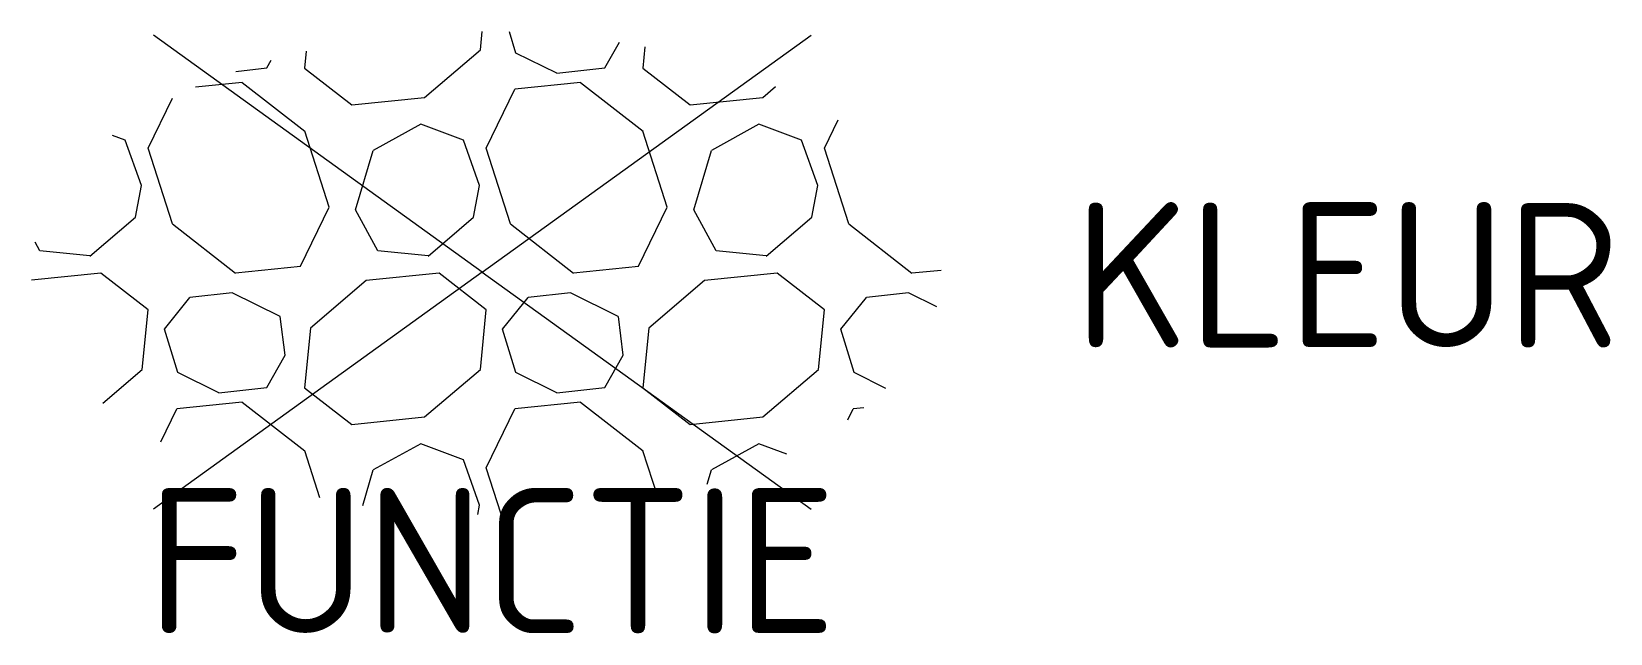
# Model space of a CAD drawing. Extents: x -5.6 to 14, y -4.4 to 3.
import ezdxf
from ezdxf.enums import TextEntityAlignment as Align

# ---------------------------------------------------------------- set-up
doc = ezdxf.new("R2010")
doc.units = 0
doc.styles.add('NLCS-ISO', font='NLCS-ISO.ttf')

msp = doc.modelspace()

# ---------------------------------------------------------------- linework, layer by layer
for p, q in [((-0.049, 0.036), (-4.133, 2.976)), ((-0.073, 2.795), (-0.05, 3.022)), ((-0.049, 0.036), (4.035, 2.976)), ((0.369, 2.755), (0.289, 3.017)), ((-2.235, 2.779), (-2.256, 2.569)), ((-0.765, 2.205), (-0.073, 2.795)), ((0.879, 2.505), (0.369, 2.755)), ((1.474, 2.57), (1.656, 2.891)), ((1.97, 2.833), (1.944, 2.569)), ((-3.109, 2.528), (-2.726, 2.57)), ((-2.726, 2.57), (-2.671, 2.666)), ((-2.256, 2.568), (-1.669, 2.111)), ((0.879, 2.505), (1.474, 2.57)), ((1.944, 2.568), (2.531, 2.111)), ((-3.031, 2.391), (-3.61, 2.33)), ((-2.252, 1.78), (-3.03, 2.386)), ((1.169, 2.391), (0.357, 2.306)), ((1.948, 1.78), (1.17, 2.386)), ((-4.199, 1.574), (-3.897, 2.195)), ((-1.669, 2.111), (-0.765, 2.205)), ((0.001, 1.574), (0.357, 2.306)), ((2.531, 2.111), (3.435, 2.205)), ((3.435, 2.205), (3.592, 2.339)), ((-1.951, 0.842), (-2.253, 1.785)), ((-0.813, 1.871), (-1.402, 1.547)), ((-0.284, 1.673), (-0.813, 1.871)), ((2.249, 0.842), (1.947, 1.785)), ((3.387, 1.871), (2.798, 1.547)), ((3.916, 1.673), (3.387, 1.871)), ((4.201, 1.574), (4.372, 1.925)), ((-4.484, 1.673), (-4.642, 1.732)), ((-4.283, 1.11), (-4.484, 1.673)), ((-3.897, 0.634), (-4.199, 1.575)), ((-0.083, 1.11), (-0.284, 1.673)), ((0.303, 0.634), (0.001, 1.575)), ((4.117, 1.11), (3.916, 1.673)), ((4.503, 0.634), (4.201, 1.575)), ((-1.622, 0.808), (-1.402, 1.547)), ((2.578, 0.808), (2.798, 1.547)), ((-4.356, 0.719), (-4.283, 1.11)), ((-0.156, 0.719), (-0.083, 1.11)), ((4.044, 0.719), (4.117, 1.11)), ((-2.307, 0.108), (-1.951, 0.842)), ((-1.345, 0.3), (-1.622, 0.808)), ((1.892, 0.108), (2.249, 0.842)), ((2.855, 0.3), (2.578, 0.808)), ((-4.922, 0.236), (-4.356, 0.719)), ((-3.897, 0.634), (-3.115, 0.024)), ((-0.722, 0.236), (-0.156, 0.719)), ((0.303, 0.634), (1.085, 0.024)), ((3.478, 0.236), (4.044, 0.719)), ((4.503, 0.634), (5.285, 0.024)), ((-5.545, 0.3), (-5.603, 0.406)), ((-4.922, 0.237), (-5.545, 0.301)), ((-0.722, 0.237), (-1.345, 0.301)), ((3.478, 0.237), (2.855, 0.301)), ((-4.786, 0.024), (-5.646, -0.065)), ((-4.199, -0.433), (-4.786, 0.024)), ((-0.049, 0.036), (-4.133, -2.905)), ((-3.115, 0.025), (-2.308, 0.108)), ((-0.586, 0.024), (-1.49, -0.07)), ((0.001, -0.433), (-0.586, 0.024)), ((-0.049, 0.036), (4.035, -2.905)), ((1.085, 0.025), (1.892, 0.108)), ((3.614, 0.024), (2.71, -0.07)), ((4.201, -0.433), (3.614, 0.024)), ((5.285, 0.025), (5.65, 0.062)), ((-1.49, -0.07), (-2.182, -0.66)), ((2.71, -0.07), (2.018, -0.66)), ((-3.996, -0.673), (-3.679, -0.279)), ((-3.154, -0.222), (-3.679, -0.279)), ((-2.56, -0.513), (-3.154, -0.222)), ((0.204, -0.673), (0.521, -0.279)), ((1.046, -0.222), (0.521, -0.279)), ((1.64, -0.513), (1.046, -0.222)), ((4.404, -0.673), (4.721, -0.279)), ((5.246, -0.222), (4.721, -0.279)), ((5.595, -0.393), (5.246, -0.222)), ((-4.273, -1.172), (-4.199, -0.432)), ((-2.498, -0.995), (-2.559, -0.513)), ((-0.073, -1.172), (0.001, -0.432)), ((1.702, -0.995), (1.641, -0.513)), ((4.127, -1.172), (4.201, -0.432)), ((-3.831, -1.212), (-3.996, -0.673)), ((-2.182, -0.659), (-2.256, -1.399)), ((0.369, -1.212), (0.204, -0.673)), ((2.018, -0.659), (1.944, -1.399)), ((4.569, -1.212), (4.404, -0.673)), ((-4.761, -1.589), (-4.273, -1.172)), ((-2.726, -1.397), (-2.498, -0.995)), ((-0.765, -1.762), (-0.073, -1.172)), ((1.474, -1.397), (1.702, -0.995)), ((3.435, -1.762), (4.127, -1.172)), ((-3.321, -1.463), (-3.831, -1.212)), ((0.879, -1.463), (0.369, -1.212)), ((4.965, -1.407), (4.569, -1.212)), ((-3.321, -1.463), (-2.726, -1.397)), ((-2.256, -1.4), (-1.669, -1.856)), ((0.879, -1.463), (1.474, -1.397)), ((1.944, -1.4), (2.531, -1.856)), ((-4.042, -2.07), (-3.843, -1.662)), ((-3.031, -1.577), (-3.843, -1.662)), ((-2.252, -2.187), (-3.03, -1.582)), ((-1.669, -1.856), (-0.765, -1.762)), ((0.001, -2.393), (0.357, -1.662)), ((1.169, -1.577), (0.357, -1.662)), ((1.948, -2.187), (1.17, -1.582)), ((2.531, -1.856), (3.435, -1.762)), ((4.492, -1.796), (4.557, -1.662)), ((4.691, -1.648), (4.557, -1.662)), ((-0.813, -2.097), (-1.402, -2.42)), ((-0.284, -2.294), (-0.813, -2.097)), ((3.387, -2.097), (2.798, -2.42)), ((3.735, -2.226), (3.387, -2.097)), ((-2.066, -2.767), (-2.253, -2.183)), ((-0.083, -2.858), (-0.284, -2.294)), ((2.13, -2.754), (1.947, -2.183)), ((-1.533, -2.862), (-1.402, -2.42)), ((0.186, -2.97), (0.001, -2.393)), ((2.746, -2.595), (2.798, -2.42)), ((-0.105, -2.974), (-0.083, -2.858))]:
    msp.add_line(p, q)

# ---------------------------------------------------------------- texts
at = {"style": 'NLCS-ISO'}
msp.add_attdef('KLEUR', text='', height=1.8, dxfattribs=at).set_placement((7.3, 0), align=Align.MIDDLE_LEFT)
at = {"style": 'NLCS-ISO', "flags": 1}
msp.add_attdef('FUNCTIE', text='', height=1.8, dxfattribs=at).set_placement((0.067, -3.549), align=Align.MIDDLE_CENTER)

doc.saveas('drawing.dxf')
